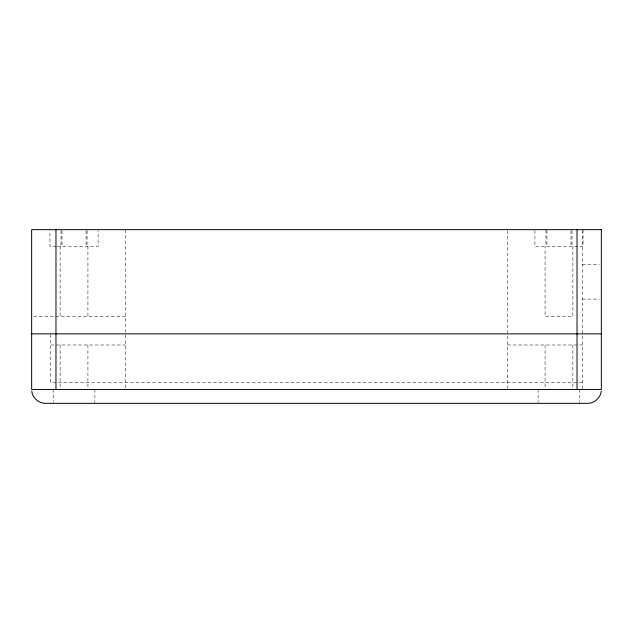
<?xml version="1.0" encoding="UTF-8"?>
<svg xmlns="http://www.w3.org/2000/svg" width="633" height="633" viewBox="0 0 633 633"><rect width="100%" height="100%" fill="white"/><g stroke="black" fill="none" stroke-linecap="round" stroke-linejoin="round"><path stroke-width="0.47" stroke-dasharray="3.17 2.37" d="M56.44 246.332L49.96 246.332L49.96 230.634M57.318 246.332L98.099 246.332L98.099 230.634M582.241 264.396L599.443 264.396M582.241 299.132L599.443 299.132M33.628 316.5L125.445 316.5M50.759 344.985L125.445 344.985M507.555 344.985L582.241 344.985M582.241 382.498L50.759 382.498L50.759 333.868M583.04 229.652L583.04 246.332L534.901 246.332L534.901 229.652M582.241 230.641L582.241 388.464M579.812 389.453L579.812 402.422M572.865 246.332L572.865 316.5L545.076 316.5L545.076 246.332M572.865 344.985L572.865 389.453M572.003 230.634L572.003 246.332M571.006 230.634L571.006 246.332M546.936 230.634L546.936 246.332M545.939 229.652L545.939 246.332M545.076 344.985L545.076 389.453M538.129 389.453L538.129 402.422M507.555 230.641L507.555 389.453M125.445 229.652L125.445 388.464M94.871 389.453L94.871 402.422M87.924 246.332L87.924 316.5M87.924 344.985L87.924 389.453M87.061 230.634L87.061 246.332M86.064 230.634L86.064 246.332M61.994 230.634L61.994 246.332M60.997 230.634L60.997 246.332M60.135 246.332L60.135 316.5M60.135 344.985L60.135 389.453M53.188 389.453L53.188 402.422"/><path stroke-width="0.95" d="M601.231 391.265C600.456 397.991 594.229 403.45 587.456 403.348L45.544 403.348C38.771 403.45 32.544 397.991 31.769 391.265M31.65 333.868L601.35 333.868M577.035 229.652L577.035 389.453M55.965 229.652L55.965 389.453M601.35 229.652L31.65 229.652L31.65 389.453L601.35 389.453L601.35 229.652"/></g></svg>
